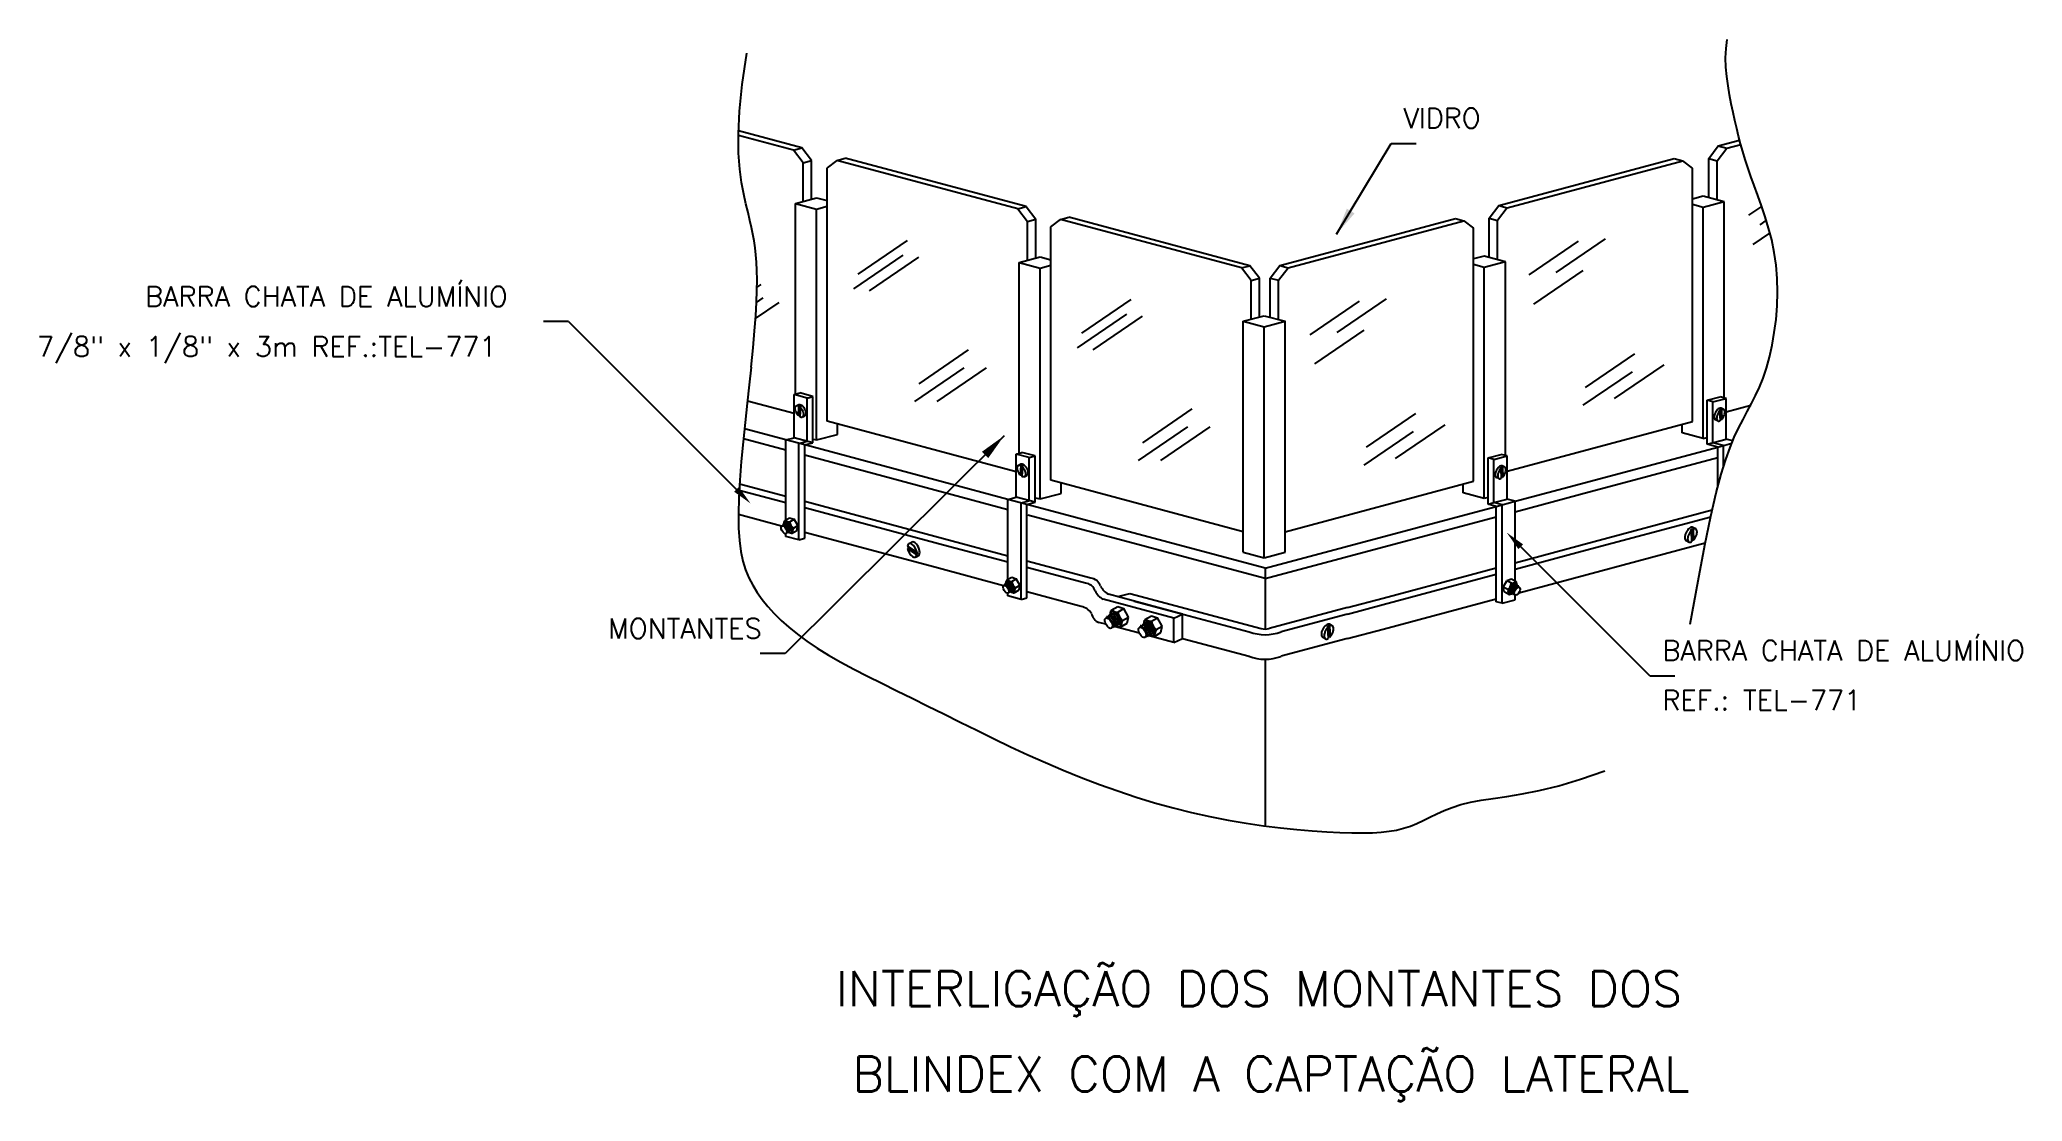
# Model space of a CAD drawing. Header units: millimetres. Extents: x -6404.4 to -6384.6, y -4754.4 to -4743.8.
import ezdxf
from ezdxf.enums import TextEntityAlignment as Align

# ---------------------------------------------------------------- set-up
doc = ezdxf.new("R2010")
doc.units = ezdxf.units.MM
doc.header["$LTSCALE"] = 10
doc.layers.add('Termotécnica', color=7, linetype='Continuous')
doc.styles.add('r140', font='romans.shx')
doc.styles.add('r80', font='romans.shx')

msp = doc.modelspace()

# ---------------------------------------------------------------- linework, layer by layer
at = {"layer": 'Termotécnica', "color": 2}
for p, q in [((-6396.844, -4744.875), (-6397.393, -4744.728)), ((-6396.759, -4744.852), (-6397.392, -4744.683)), ((-6396.844, -4744.875), (-6396.759, -4744.852)), ((-6396.747, -4745.001), (-6396.844, -4744.875)), ((-6396.662, -4744.978), (-6396.759, -4744.852)), ((-6396.41, -4744.978), (-6396.326, -4744.955)), ((-6394.516, -4745.44), (-6396.326, -4744.955)), ((-6391.413, -4745.714), (-6390.869, -4744.807)), ((-6390.869, -4744.807), (-6390.619, -4744.807)), ((-6389.792, -4745.429), (-6388.037, -4744.959)), ((-6388.037, -4744.959), (-6387.952, -4744.982)), ((-6387.693, -4744.959), (-6387.597, -4744.833)), ((-6387.693, -4745.351), (-6387.693, -4744.959)), ((-6387.693, -4744.959), (-6387.609, -4744.981)), ((-6387.609, -4744.981), (-6387.512, -4744.855)), ((-6387.597, -4744.833), (-6387.384, -4744.776)), ((-6387.597, -4744.833), (-6387.512, -4744.855)), ((-6387.512, -4744.855), (-6387.373, -4744.818)), ((-6396.747, -4745.001), (-6396.662, -4744.978)), ((-6396.747, -4745.387), (-6396.747, -4745.001)), ((-6396.662, -4745.364), (-6396.662, -4744.978)), ((-6396.41, -4744.978), (-6396.507, -4745.052)), ((-6396.507, -4747.585), (-6396.507, -4745.052)), ((-6394.6, -4745.463), (-6396.41, -4744.978)), ((-6389.707, -4745.452), (-6387.952, -4744.982)), ((-6387.856, -4745.056), (-6387.952, -4744.982)), ((-6387.856, -4747.588), (-6387.856, -4745.056)), ((-6387.609, -4745.373), (-6387.609, -4744.981)), ((-6394.6, -4745.463), (-6394.516, -4745.44)), ((-6394.6, -4745.463), (-6394.504, -4745.589)), ((-6394.516, -4745.44), (-6394.419, -4745.566)), ((-6394.174, -4745.568), (-6394.09, -4745.546)), ((-6392.28, -4746.03), (-6394.09, -4745.546)), ((-6391.981, -4746.028), (-6390.226, -4745.557)), ((-6390.226, -4745.557), (-6390.141, -4745.58)), ((-6389.889, -4745.555), (-6389.792, -4745.429)), ((-6389.889, -4745.555), (-6389.804, -4745.578)), ((-6389.889, -4745.947), (-6389.889, -4745.555)), ((-6389.707, -4745.452), (-6389.804, -4745.578)), ((-6389.792, -4745.429), (-6389.707, -4745.452)), ((-6394.504, -4745.589), (-6394.419, -4745.566)), ((-6394.504, -4745.975), (-6394.504, -4745.589)), ((-6394.419, -4745.952), (-6394.419, -4745.566)), ((-6394.271, -4745.642), (-6394.174, -4745.568)), ((-6394.271, -4748.175), (-6394.271, -4745.642)), ((-6392.364, -4746.053), (-6394.174, -4745.568)), ((-6391.896, -4746.05), (-6390.141, -4745.58)), ((-6390.141, -4745.58), (-6390.045, -4745.654)), ((-6390.045, -4748.186), (-6390.045, -4745.654)), ((-6389.804, -4745.97), (-6389.804, -4745.578)), ((-6392.364, -4746.053), (-6392.28, -4746.03)), ((-6392.268, -4746.179), (-6392.364, -4746.053)), ((-6392.183, -4746.156), (-6392.28, -4746.03)), ((-6392.268, -4746.179), (-6392.183, -4746.156)), ((-6392.183, -4746.542), (-6392.183, -4746.156)), ((-6392.077, -4746.154), (-6391.981, -4746.028)), ((-6392.077, -4746.546), (-6392.077, -4746.154)), ((-6392.077, -4746.154), (-6391.993, -4746.176)), ((-6391.993, -4746.176), (-6391.896, -4746.05)), ((-6391.981, -4746.028), (-6391.896, -4746.05)), ((-6392.268, -4746.565), (-6392.268, -4746.179)), ((-6391.993, -4746.568), (-6391.993, -4746.176)), ((-6399.092, -4746.588), (-6399.342, -4746.588)), ((-6399.092, -4746.588), (-6397.414, -4748.267)), ((-6396.649, -4747.801), (-6396.649, -4747.339)), ((-6396.838, -4747.509), (-6397.304, -4747.384)), ((-6396.815, -4747.431), (-6396.79, -4747.418)), ((-6396.792, -4747.434), (-6396.796, -4747.529)), ((-6396.796, -4747.529), (-6396.789, -4747.525)), ((-6396.792, -4747.434), (-6396.784, -4747.43)), ((-6396.784, -4747.43), (-6396.789, -4747.525)), ((-6396.789, -4747.525), (-6396.779, -4747.533)), ((-6396.784, -4747.43), (-6396.767, -4747.444)), ((-6396.774, -4747.447), (-6396.779, -4747.542)), ((-6396.774, -4747.447), (-6396.767, -4747.444)), ((-6396.756, -4747.545), (-6396.731, -4747.533)), ((-6387.709, -4747.815), (-6387.709, -4747.376)), ((-6387.574, -4747.468), (-6387.591, -4747.481)), ((-6387.584, -4747.485), (-6387.591, -4747.481)), ((-6387.584, -4747.485), (-6387.579, -4747.58)), ((-6387.566, -4747.471), (-6387.574, -4747.468)), ((-6387.574, -4747.468), (-6387.569, -4747.563)), ((-6387.543, -4747.468), (-6387.568, -4747.456)), ((-6387.566, -4747.471), (-6387.562, -4747.566)), ((-6387.52, -4747.49), (-6387.273, -4747.424)), ((-6394.738, -4747.731), (-6396.928, -4749.909)), ((-6394.618, -4748.091), (-6396.507, -4747.585)), ((-6389.709, -4748.085), (-6387.856, -4747.588)), ((-6387.602, -4747.583), (-6387.627, -4747.57)), ((-6387.569, -4747.563), (-6387.579, -4747.571)), ((-6387.562, -4747.566), (-6387.569, -4747.563)), ((-6396.73, -4747.823), (-6396.649, -4747.801)), ((-6396.73, -4748.756), (-6396.73, -4747.823)), ((-6394.428, -4748.396), (-6394.428, -4747.933)), ((-6387.603, -4747.844), (-6387.709, -4747.815)), ((-6387.603, -4748.247), (-6387.603, -4747.844)), ((-6394.594, -4748.026), (-6394.57, -4748.013)), ((-6394.571, -4748.029), (-6394.576, -4748.123)), ((-6394.576, -4748.123), (-6394.569, -4748.12)), ((-6394.571, -4748.029), (-6394.564, -4748.025)), ((-6394.564, -4748.025), (-6394.569, -4748.12)), ((-6394.569, -4748.12), (-6394.558, -4748.128)), ((-6394.564, -4748.025), (-6394.547, -4748.039)), ((-6394.554, -4748.042), (-6394.559, -4748.137)), ((-6394.554, -4748.042), (-6394.547, -4748.039)), ((-6394.536, -4748.14), (-6394.511, -4748.128)), ((-6389.899, -4748.415), (-6389.899, -4747.953)), ((-6389.763, -4748.044), (-6389.78, -4748.058)), ((-6389.773, -4748.062), (-6389.78, -4748.058)), ((-6389.773, -4748.062), (-6389.768, -4748.157)), ((-6389.758, -4748.139), (-6389.769, -4748.148)), ((-6389.763, -4748.044), (-6389.758, -4748.139)), ((-6389.756, -4748.048), (-6389.763, -4748.044)), ((-6389.751, -4748.143), (-6389.758, -4748.139)), ((-6389.733, -4748.045), (-6389.757, -4748.032)), ((-6389.756, -4748.048), (-6389.751, -4748.143)), ((-6396.92, -4748.338), (-6397.382, -4748.214)), ((-6392.347, -4748.691), (-6394.271, -4748.175)), ((-6391.926, -4748.691), (-6390.045, -4748.186)), ((-6389.792, -4748.159), (-6389.816, -4748.147)), ((-6395.345, -4748.76), (-6396.73, -4748.389)), ((-6394.51, -4748.418), (-6394.428, -4748.396)), ((-6394.51, -4749.351), (-6394.51, -4748.418)), ((-6389.817, -4748.437), (-6389.899, -4748.415)), ((-6389.817, -4749.39), (-6389.817, -4748.437)), ((-6388.974, -4748.825), (-6387.657, -4748.472)), ((-6396.955, -4748.62), (-6396.953, -4748.63)), ((-6396.942, -4748.613), (-6396.941, -4748.624)), ((-6396.94, -4748.612), (-6396.934, -4748.582)), ((-6396.93, -4748.578), (-6396.882, -4748.55)), ((-6396.93, -4748.606), (-6396.929, -4748.617)), ((-6396.918, -4748.6), (-6396.917, -4748.61)), ((-6396.898, -4748.702), (-6396.91, -4748.697)), ((-6396.885, -4748.695), (-6396.896, -4748.689)), ((-6396.895, -4748.694), (-6396.863, -4748.705)), ((-6396.873, -4748.688), (-6396.884, -4748.682)), ((-6396.882, -4748.55), (-6396.836, -4748.566)), ((-6396.881, -4748.592), (-6396.836, -4748.566)), ((-6396.867, -4748.678), (-6396.872, -4748.675)), ((-6396.857, -4748.705), (-6396.809, -4748.677)), ((-6396.844, -4748.655), (-6396.799, -4748.629)), ((-6396.799, -4748.629), (-6396.836, -4748.566)), ((-6396.809, -4748.677), (-6396.799, -4748.629)), ((-6387.858, -4748.661), (-6387.878, -4748.677)), ((-6387.87, -4748.681), (-6387.878, -4748.677)), ((-6387.87, -4748.681), (-6387.864, -4748.791)), ((-6387.85, -4748.665), (-6387.858, -4748.661)), ((-6387.858, -4748.661), (-6387.853, -4748.771)), ((-6387.823, -4748.662), (-6387.851, -4748.648)), ((-6387.85, -4748.665), (-6387.844, -4748.775)), ((-6395.611, -4748.895), (-6395.703, -4748.832)), ((-6395.702, -4748.858), (-6395.694, -4748.854)), ((-6395.611, -4748.92), (-6395.702, -4748.858)), ((-6395.694, -4748.854), (-6395.694, -4748.838)), ((-6395.602, -4748.916), (-6395.694, -4748.854)), ((-6395.689, -4748.809), (-6395.66, -4748.795)), ((-6395.624, -4748.944), (-6395.596, -4748.93)), ((-6395.611, -4748.895), (-6395.603, -4748.891)), ((-6395.611, -4748.92), (-6395.602, -4748.916)), ((-6395.602, -4748.916), (-6395.603, -4748.891)), ((-6394.699, -4748.933), (-6395.345, -4748.76)), ((-6389.628, -4749), (-6388.974, -4748.825)), ((-6388.282, -4750.13), (-6389.572, -4748.84)), ((-6387.891, -4748.794), (-6387.919, -4748.779)), ((-6387.853, -4748.771), (-6387.865, -4748.78)), ((-6387.844, -4748.775), (-6387.853, -4748.771)), ((-6393.872, -4749.154), (-6394.51, -4748.983)), ((-6390.947, -4749.354), (-6390.078, -4749.121)), ((-6390.078, -4749.121), (-6389.817, -4749.051)), ((-6394.734, -4749.215), (-6394.733, -4749.225)), ((-6394.722, -4749.208), (-6394.721, -4749.219)), ((-6394.719, -4749.207), (-6394.713, -4749.177)), ((-6394.71, -4749.172), (-6394.662, -4749.145)), ((-6394.71, -4749.201), (-6394.709, -4749.212)), ((-6394.698, -4749.195), (-6394.697, -4749.205)), ((-6394.677, -4749.297), (-6394.69, -4749.292)), ((-6394.665, -4749.29), (-6394.676, -4749.284)), ((-6394.675, -4749.289), (-6394.643, -4749.3)), ((-6394.653, -4749.283), (-6394.664, -4749.277)), ((-6394.662, -4749.145), (-6394.616, -4749.16)), ((-6394.661, -4749.187), (-6394.616, -4749.16)), ((-6394.647, -4749.273), (-6394.652, -4749.27)), ((-6394.637, -4749.3), (-6394.588, -4749.272)), ((-6394.624, -4749.25), (-6394.579, -4749.224)), ((-6394.579, -4749.224), (-6394.616, -4749.16)), ((-6394.588, -4749.272), (-6394.579, -4749.224)), ((-6392.953, -4749.513), (-6393.695, -4749.314)), ((-6393.6, -4749.339), (-6393.481, -4749.307)), ((-6393.481, -4749.307), (-6392.168, -4749.659)), ((-6389.748, -4749.243), (-6389.711, -4749.18)), ((-6389.739, -4749.291), (-6389.748, -4749.243)), ((-6389.703, -4749.269), (-6389.748, -4749.243)), ((-6389.691, -4749.319), (-6389.739, -4749.291)), ((-6389.665, -4749.164), (-6389.711, -4749.18)), ((-6389.666, -4749.206), (-6389.711, -4749.18)), ((-6389.652, -4749.308), (-6389.684, -4749.319)), ((-6389.68, -4749.292), (-6389.675, -4749.289)), ((-6389.674, -4749.302), (-6389.663, -4749.296)), ((-6389.617, -4749.192), (-6389.665, -4749.164)), ((-6389.662, -4749.309), (-6389.651, -4749.303)), ((-6389.65, -4749.316), (-6389.637, -4749.311)), ((-6389.629, -4749.214), (-6389.631, -4749.224)), ((-6389.617, -4749.22), (-6389.618, -4749.231)), ((-6389.608, -4749.226), (-6389.614, -4749.197)), ((-6389.605, -4749.227), (-6389.606, -4749.238)), ((-6389.593, -4749.234), (-6389.594, -4749.244)), ((-6393.682, -4749.522), (-6393.68, -4749.536)), ((-6393.678, -4749.52), (-6393.67, -4749.482)), ((-6393.666, -4749.475), (-6393.602, -4749.438)), ((-6393.666, -4749.513), (-6393.664, -4749.527)), ((-6393.65, -4749.505), (-6393.648, -4749.518)), ((-6393.602, -4749.438), (-6393.542, -4749.459)), ((-6393.601, -4749.494), (-6393.542, -4749.459)), ((-6393.494, -4749.543), (-6393.542, -4749.459)), ((-6393.436, -4749.383), (-6393.436, -4749.384)), ((-6393.04, -4749.553), (-6392.953, -4749.513)), ((-6392.953, -4749.758), (-6392.953, -4749.513)), ((-6391.303, -4749.449), (-6392.086, -4749.659)), ((-6391.303, -4749.449), (-6390.947, -4749.354)), ((-6393.715, -4749.541), (-6393.713, -4749.554)), ((-6393.698, -4749.531), (-6393.696, -4749.544)), ((-6393.64, -4749.648), (-6393.654, -4749.64)), ((-6393.623, -4749.639), (-6393.637, -4749.631)), ((-6393.607, -4749.63), (-6393.621, -4749.622)), ((-6393.62, -4749.628), (-6393.577, -4749.643)), ((-6393.591, -4749.621), (-6393.605, -4749.612)), ((-6393.582, -4749.607), (-6393.589, -4749.603)), ((-6393.569, -4749.642), (-6393.506, -4749.606)), ((-6393.553, -4749.577), (-6393.494, -4749.543)), ((-6393.506, -4749.606), (-6393.494, -4749.543)), ((-6393.378, -4749.633), (-6393.376, -4749.646)), ((-6393.361, -4749.624), (-6393.359, -4749.637)), ((-6393.345, -4749.614), (-6393.343, -4749.629)), ((-6393.341, -4749.613), (-6393.333, -4749.574)), ((-6393.329, -4749.567), (-6393.265, -4749.531)), ((-6393.329, -4749.605), (-6393.327, -4749.619)), ((-6393.313, -4749.597), (-6393.311, -4749.61)), ((-6393.286, -4749.731), (-6393.3, -4749.723)), ((-6393.27, -4749.722), (-6393.284, -4749.714)), ((-6393.283, -4749.721), (-6393.24, -4749.735)), ((-6393.254, -4749.713), (-6393.268, -4749.705)), ((-6393.265, -4749.531), (-6393.205, -4749.552)), ((-6393.264, -4749.586), (-6393.205, -4749.552)), ((-6393.245, -4749.699), (-6393.252, -4749.696)), ((-6393.232, -4749.735), (-6393.169, -4749.698)), ((-6393.216, -4749.669), (-6393.157, -4749.635)), ((-6393.157, -4749.635), (-6393.205, -4749.552)), ((-6393.169, -4749.698), (-6393.157, -4749.635)), ((-6391.492, -4749.629), (-6391.511, -4749.645)), ((-6391.503, -4749.649), (-6391.511, -4749.645)), ((-6391.503, -4749.649), (-6391.498, -4749.758)), ((-6391.492, -4749.629), (-6391.486, -4749.738)), ((-6391.483, -4749.633), (-6391.492, -4749.629)), ((-6391.457, -4749.63), (-6391.485, -4749.616)), ((-6391.483, -4749.633), (-6391.478, -4749.742)), ((-6396.928, -4749.909), (-6397.178, -4749.909)), ((-6393.303, -4749.74), (-6393.317, -4749.732)), ((-6393.04, -4749.799), (-6392.953, -4749.758)), ((-6391.524, -4749.762), (-6391.552, -4749.747)), ((-6391.486, -4749.738), (-6391.498, -4749.748)), ((-6391.478, -4749.742), (-6391.486, -4749.738)), ((-6388.282, -4750.13), (-6388.032, -4750.13))]:
    msp.add_line(p, q, dxfattribs=at)
at = {"layer": 'Termotécnica', "color": 3}
for p, q in [((-6396.824, -4745.407), (-6396.614, -4745.351)), ((-6396.614, -4745.351), (-6396.507, -4745.38)), ((-6387.748, -4745.336), (-6387.855, -4745.365)), ((-6387.538, -4745.392), (-6387.748, -4745.336)), ((-6396.824, -4747.315), (-6396.824, -4745.407)), ((-6396.824, -4745.407), (-6396.614, -4745.464)), ((-6396.614, -4745.464), (-6396.507, -4745.435)), ((-6396.614, -4747.773), (-6396.614, -4745.464)), ((-6387.748, -4745.449), (-6387.855, -4745.42)), ((-6387.538, -4745.392), (-6387.748, -4745.449)), ((-6387.748, -4747.758), (-6387.748, -4745.449)), ((-6387.538, -4747.352), (-6387.538, -4745.392)), ((-6394.588, -4745.997), (-6394.378, -4745.941)), ((-6394.378, -4745.941), (-6394.271, -4745.97)), ((-6389.937, -4745.934), (-6390.044, -4745.963)), ((-6389.726, -4745.991), (-6389.937, -4745.934)), ((-6394.588, -4747.906), (-6394.588, -4745.997)), ((-6394.588, -4745.997), (-6394.378, -4746.054)), ((-6394.378, -4746.054), (-6394.271, -4746.025)), ((-6394.378, -4748.363), (-6394.378, -4746.054)), ((-6389.937, -4746.047), (-6390.044, -4746.018)), ((-6389.726, -4745.991), (-6389.937, -4746.047)), ((-6389.937, -4748.357), (-6389.937, -4746.047)), ((-6389.726, -4747.929), (-6389.726, -4745.991)), ((-6392.347, -4746.586), (-6392.137, -4746.53)), ((-6392.137, -4746.53), (-6391.926, -4746.586)), ((-6392.347, -4746.586), (-6392.137, -4746.643)), ((-6392.347, -4748.896), (-6392.347, -4746.586)), ((-6392.268, -4746.608), (-6392.268, -4746.608)), ((-6392.137, -4746.643), (-6391.926, -4746.586)), ((-6392.137, -4748.952), (-6392.137, -4746.643)), ((-6391.993, -4746.605), (-6391.993, -4746.604)), ((-6391.926, -4748.896), (-6391.926, -4746.586)), ((-6396.838, -4747.319), (-6396.78, -4747.303)), ((-6396.707, -4747.354), (-6396.838, -4747.319)), ((-6396.838, -4747.75), (-6396.838, -4747.319)), ((-6396.649, -4747.339), (-6396.78, -4747.303)), ((-6396.707, -4747.354), (-6396.649, -4747.339)), ((-6387.709, -4747.376), (-6387.578, -4747.341)), ((-6387.52, -4747.357), (-6387.578, -4747.341)), ((-6396.707, -4747.785), (-6396.707, -4747.354)), ((-6387.651, -4747.392), (-6387.709, -4747.376)), ((-6387.651, -4747.392), (-6387.52, -4747.357)), ((-6387.651, -4747.8), (-6387.651, -4747.392)), ((-6387.52, -4747.765), (-6387.52, -4747.357)), ((-6396.92, -4747.772), (-6397.334, -4747.661)), ((-6396.614, -4747.773), (-6396.404, -4747.717)), ((-6396.404, -4747.717), (-6396.404, -4747.613)), ((-6387.958, -4747.702), (-6387.958, -4747.616)), ((-6387.748, -4747.758), (-6387.958, -4747.702)), ((-6387.604, -4747.582), (-6387.604, -4747.582)), ((-6387.524, -4747.561), (-6387.524, -4747.561)), ((-6396.92, -4747.875), (-6397.344, -4747.762)), ((-6396.92, -4747.772), (-6396.838, -4747.75)), ((-6396.92, -4748.571), (-6396.92, -4747.772)), ((-6396.789, -4747.807), (-6396.707, -4747.785)), ((-6396.789, -4748.772), (-6396.789, -4747.807)), ((-6395.345, -4748.194), (-6396.73, -4747.823)), ((-6395.345, -4748.297), (-6396.73, -4747.926)), ((-6396.649, -4747.764), (-6396.614, -4747.773)), ((-6394.618, -4747.914), (-6394.559, -4747.898)), ((-6394.487, -4747.949), (-6394.618, -4747.914)), ((-6394.618, -4748.345), (-6394.618, -4747.914)), ((-6394.428, -4747.933), (-6394.559, -4747.898)), ((-6394.487, -4747.949), (-6394.428, -4747.933)), ((-6389.899, -4747.953), (-6389.768, -4747.918)), ((-6389.84, -4747.968), (-6389.709, -4747.933)), ((-6389.709, -4747.933), (-6389.768, -4747.918)), ((-6389.709, -4748.364), (-6389.709, -4747.933)), ((-6388.974, -4748.211), (-6387.603, -4747.844)), ((-6387.748, -4747.758), (-6387.709, -4747.748)), ((-6387.544, -4747.828), (-6387.651, -4747.8)), ((-6387.544, -4748.038), (-6387.544, -4747.828)), ((-6387.452, -4747.783), (-6387.52, -4747.765)), ((-6395.86, -4748.056), (-6395.86, -4748.056)), ((-6394.487, -4748.38), (-6394.487, -4747.949)), ((-6389.84, -4747.968), (-6389.899, -4747.953)), ((-6389.84, -4748.399), (-6389.84, -4747.968)), ((-6388.974, -4748.314), (-6387.603, -4747.947)), ((-6396.92, -4748.401), (-6397.385, -4748.277)), ((-6394.699, -4748.367), (-6395.345, -4748.194)), ((-6394.699, -4748.47), (-6395.345, -4748.297)), ((-6394.378, -4748.363), (-6394.168, -4748.307)), ((-6394.168, -4748.307), (-6394.168, -4748.203)), ((-6390.147, -4748.3), (-6390.147, -4748.214)), ((-6389.937, -4748.357), (-6390.147, -4748.3)), ((-6389.628, -4748.386), (-6388.974, -4748.211)), ((-6389.628, -4748.49), (-6388.974, -4748.314)), ((-6396.964, -4748.635), (-6397.394, -4748.519)), ((-6395.345, -4748.823), (-6396.73, -4748.452)), ((-6394.699, -4748.367), (-6394.618, -4748.345)), ((-6394.699, -4749.166), (-6394.699, -4748.367)), ((-6394.568, -4748.402), (-6394.487, -4748.38)), ((-6394.568, -4749.367), (-6394.568, -4748.402)), ((-6392.128, -4749.056), (-6394.51, -4748.418)), ((-6392.128, -4749.159), (-6394.5, -4748.524)), ((-6394.428, -4748.35), (-6394.378, -4748.363)), ((-6392.128, -4749.056), (-6389.817, -4748.437)), ((-6389.899, -4748.347), (-6389.937, -4748.357)), ((-6389.759, -4748.421), (-6389.84, -4748.399)), ((-6389.759, -4749.406), (-6389.759, -4748.421)), ((-6389.628, -4748.386), (-6389.709, -4748.364)), ((-6389.628, -4749.185), (-6389.628, -4748.386)), ((-6396.92, -4748.737), (-6396.92, -4748.71)), ((-6395.393, -4749.056), (-6396.73, -4748.697)), ((-6392.128, -4749.159), (-6389.817, -4748.54)), ((-6388.974, -4748.889), (-6387.673, -4748.54)), ((-6396.789, -4748.772), (-6396.92, -4748.737)), ((-6396.789, -4748.772), (-6396.73, -4748.756)), ((-6394.699, -4748.996), (-6395.345, -4748.823)), ((-6392.347, -4748.896), (-6392.137, -4748.952)), ((-6392.137, -4748.952), (-6391.926, -4748.896)), ((-6389.628, -4749.064), (-6388.974, -4748.889)), ((-6389.593, -4749.3), (-6387.727, -4748.8)), ((-6394.743, -4749.23), (-6395.393, -4749.056)), ((-6393.924, -4749.204), (-6394.51, -4749.047)), ((-6392.128, -4749.056), (-6392.128, -4749.665)), ((-6390.947, -4749.418), (-6389.817, -4749.115)), ((-6394.699, -4749.331), (-6394.699, -4749.305)), ((-6393.966, -4749.438), (-6394.51, -4749.292)), ((-6389.628, -4749.371), (-6389.628, -4749.324)), ((-6394.568, -4749.367), (-6394.699, -4749.331)), ((-6394.568, -4749.367), (-6394.51, -4749.351)), ((-6393.04, -4749.553), (-6393.747, -4749.364)), ((-6393.436, -4749.383), (-6392.287, -4749.691)), ((-6391.303, -4749.513), (-6391.968, -4749.691)), ((-6391.303, -4749.513), (-6390.947, -4749.418)), ((-6390.947, -4749.663), (-6389.817, -4749.36)), ((-6389.759, -4749.406), (-6389.817, -4749.39)), ((-6389.759, -4749.406), (-6389.628, -4749.371)), ((-6393.721, -4749.616), (-6393.789, -4749.598)), ((-6393.681, -4749.536), (-6393.68, -4749.533)), ((-6393.384, -4749.706), (-6393.638, -4749.638)), ((-6393.344, -4749.628), (-6393.343, -4749.626)), ((-6393.04, -4749.799), (-6393.04, -4749.553)), ((-6391.303, -4749.758), (-6390.947, -4749.663)), ((-6393.04, -4749.799), (-6393.3, -4749.729)), ((-6392.953, -4749.758), (-6392.289, -4749.936)), ((-6391.303, -4749.758), (-6391.968, -4749.936)), ((-6392.128, -4749.965), (-6392.128, -4751.632))]:
    msp.add_line(p, q, dxfattribs=at)
at = {"layer": 'Termotécnica', "color": 1}
for p, q in [((-6387.293, -4745.525), (-6387.163, -4745.437)), ((-6387.248, -4745.817), (-6387.081, -4745.704)), ((-6387.18, -4745.621), (-6387.117, -4745.578)), ((-6396.241, -4746.261), (-6395.747, -4745.924)), ((-6396.196, -4746.115), (-6395.702, -4745.778)), ((-6396.084, -4746.283), (-6395.589, -4745.946)), ((-6389.488, -4746.122), (-6388.994, -4745.785)), ((-6389.218, -4746.099), (-6388.724, -4745.763)), ((-6389.443, -4746.414), (-6388.949, -4746.077)), ((-6397.213, -4746.399), (-6397.145, -4746.353)), ((-6397.208, -4746.246), (-6397.166, -4746.217)), ((-6397.222, -4746.557), (-6396.987, -4746.397)), ((-6397.213, -4746.398), (-6397.211, -4746.397)), ((-6394.005, -4746.851), (-6393.511, -4746.514)), ((-6393.96, -4746.705), (-6393.466, -4746.368)), ((-6393.848, -4746.873), (-6393.353, -4746.536)), ((-6391.677, -4746.72), (-6391.183, -4746.384)), ((-6391.407, -4746.698), (-6390.913, -4746.361)), ((-6391.632, -4747.012), (-6391.138, -4746.675)), ((-6395.586, -4747.21), (-6395.092, -4746.873)), ((-6388.926, -4747.247), (-6388.432, -4746.91)), ((-6395.631, -4747.389), (-6395.137, -4747.052)), ((-6395.406, -4747.389), (-6394.912, -4747.052)), ((-6388.949, -4747.426), (-6388.455, -4747.09)), ((-6388.634, -4747.359), (-6388.14, -4747.022)), ((-6393.35, -4747.8), (-6392.856, -4747.463)), ((-6391.115, -4747.845), (-6390.621, -4747.508)), ((-6393.395, -4747.979), (-6392.901, -4747.642)), ((-6393.17, -4747.979), (-6392.676, -4747.642)), ((-6391.138, -4748.025), (-6390.643, -4747.688)), ((-6390.823, -4747.958), (-6390.329, -4747.621)), ((-6396.73, -4747.823), (-6396.92, -4747.772)), ((-6396.649, -4747.801), (-6396.838, -4747.75)), ((-6387.709, -4747.815), (-6387.52, -4747.765)), ((-6387.603, -4747.844), (-6387.462, -4747.806)), ((-6394.51, -4748.418), (-6394.699, -4748.367)), ((-6394.428, -4748.396), (-6394.618, -4748.345)), ((-6389.899, -4748.415), (-6389.84, -4748.399)), ((-6389.84, -4748.399), (-6389.709, -4748.364)), ((-6389.817, -4748.437), (-6389.628, -4748.386))]:
    msp.add_line(p, q, dxfattribs=at)
for points in [[(-6387.877, -4749.613), (-6387.8, -4749.181), (-6387.732, -4748.826), (-6387.672, -4748.536), (-6387.618, -4748.303), (-6387.568, -4748.116), (-6387.523, -4747.968), (-6387.479, -4747.847), (-6387.437, -4747.745), (-6387.394, -4747.654), (-6387.35, -4747.569), (-6387.307, -4747.488), (-6387.265, -4747.408), (-6387.225, -4747.328), (-6387.186, -4747.244), (-6387.149, -4747.154), (-6387.115, -4747.054), (-6387.085, -4746.945), (-6387.059, -4746.825), (-6387.037, -4746.699), (-6387.02, -4746.567), (-6387.01, -4746.432), (-6387.005, -4746.295), (-6387.008, -4746.159), (-6387.019, -4746.026), (-6387.038, -4745.897), (-6387.063, -4745.773), (-6387.094, -4745.654), (-6387.128, -4745.54), (-6387.165, -4745.431), (-6387.202, -4745.328), (-6387.239, -4745.23), (-6387.272, -4745.137), (-6387.303, -4745.05), (-6387.329, -4744.968), (-6387.353, -4744.888), (-6387.375, -4744.811), (-6387.395, -4744.734), (-6387.413, -4744.657), (-6387.431, -4744.578), (-6387.449, -4744.497), (-6387.467, -4744.411), (-6387.485, -4744.322), (-6387.5, -4744.231), (-6387.513, -4744.138), (-6387.521, -4744.045), (-6387.524, -4743.952), (-6387.52, -4743.86), (-6387.508, -4743.77)], [(-6397.268, -4747.046), (-6397.247, -4746.853), (-6397.232, -4746.682), (-6397.22, -4746.531), (-6397.213, -4746.396), (-6397.209, -4746.278), (-6397.208, -4746.173), (-6397.209, -4746.079), (-6397.213, -4745.996), (-6397.219, -4745.92), (-6397.227, -4745.85), (-6397.237, -4745.783), (-6397.25, -4745.716), (-6397.264, -4745.648), (-6397.28, -4745.577), (-6397.298, -4745.498), (-6397.319, -4745.412), (-6397.341, -4745.314), (-6397.363, -4745.2), (-6397.381, -4745.065), (-6397.392, -4744.904), (-6397.393, -4744.713), (-6397.382, -4744.486), (-6397.356, -4744.218), (-6397.31, -4743.905)], [(-6397.268, -4747.046), (-6397.286, -4747.22), (-6397.307, -4747.405), (-6397.327, -4747.598), (-6397.347, -4747.793), (-6397.365, -4747.987), (-6397.379, -4748.174), (-6397.389, -4748.35), (-6397.394, -4748.511), (-6397.392, -4748.653), (-6397.384, -4748.778), (-6397.369, -4748.887), (-6397.349, -4748.985), (-6397.322, -4749.072), (-6397.289, -4749.151), (-6397.25, -4749.225), (-6397.205, -4749.297), (-6397.155, -4749.367), (-6397.099, -4749.437), (-6397.037, -4749.507), (-6396.967, -4749.577), (-6396.89, -4749.646), (-6396.804, -4749.716), (-6396.71, -4749.785), (-6396.606, -4749.854), (-6396.493, -4749.923), (-6396.371, -4749.993), (-6396.241, -4750.063), (-6396.103, -4750.134), (-6395.959, -4750.206), (-6395.81, -4750.28), (-6395.657, -4750.355), (-6395.5, -4750.433), (-6395.339, -4750.512), (-6395.177, -4750.593), (-6395.011, -4750.676), (-6394.843, -4750.758), (-6394.673, -4750.84), (-6394.5, -4750.921), (-6394.325, -4750.999), (-6394.147, -4751.075), (-6393.967, -4751.148), (-6393.785, -4751.217), (-6393.602, -4751.282), (-6393.418, -4751.343), (-6393.234, -4751.4), (-6393.049, -4751.451), (-6392.865, -4751.498), (-6392.681, -4751.539), (-6392.499, -4751.574), (-6392.319, -4751.605), (-6392.143, -4751.63), (-6391.973, -4751.651), (-6391.81, -4751.668), (-6391.656, -4751.681), (-6391.512, -4751.69), (-6391.38, -4751.697), (-6391.261, -4751.701), (-6391.153, -4751.702), (-6391.056, -4751.701), (-6390.968, -4751.695), (-6390.887, -4751.686), (-6390.813, -4751.673), (-6390.743, -4751.656), (-6390.676, -4751.634), (-6390.612, -4751.608), (-6390.547, -4751.578), (-6390.481, -4751.545), (-6390.412, -4751.512), (-6390.339, -4751.479), (-6390.259, -4751.448), (-6390.172, -4751.419), (-6390.076, -4751.395), (-6389.968, -4751.375), (-6389.847, -4751.357), (-6389.712, -4751.338), (-6389.559, -4751.312), (-6389.387, -4751.278), (-6389.193, -4751.23), (-6388.976, -4751.166), (-6388.733, -4751.082)]]:
    msp.add_lwpolyline(points, dxfattribs=at)
at = {"layer": 'Termotécnica', "color": 2}
for points in [[(-6396.796, -4747.529, -0.016409), (-6396.8, -4747.525, -0.051099), (-6396.814, -4747.503, -0.051099), (-6396.823, -4747.478, -0.064948), (-6396.826, -4747.458, -0.104203), (-6396.823, -4747.439, -0.174705), (-6396.815, -4747.431, -0.174705), (-6396.803, -4747.429, -0.06738), (-6396.792, -4747.434, -0.064948)], [(-6396.79, -4747.418, -0.174705), (-6396.779, -4747.417, -0.104203), (-6396.761, -4747.425, -0.064948), (-6396.747, -4747.439, -0.051099), (-6396.732, -4747.461, -0.051099), (-6396.723, -4747.485, -0.064948), (-6396.72, -4747.506, -0.104203), (-6396.724, -4747.524, -0.174705), (-6396.731, -4747.533, -0.174705)], [(-6396.756, -4747.545, -0.174705), (-6396.767, -4747.547, -0.06738), (-6396.779, -4747.542, -0.064948)], [(-6396.774, -4747.447, -0.016409), (-6396.771, -4747.451, -0.051099), (-6396.757, -4747.473, -0.051099), (-6396.747, -4747.498, -0.064948), (-6396.744, -4747.518, -0.104203), (-6396.748, -4747.537, -0.174705), (-6396.756, -4747.545, -0.174705)], [(-6387.568, -4747.456, 0.174705), (-6387.579, -4747.454, 0.104203), (-6387.597, -4747.462, 0.064948), (-6387.611, -4747.477, 0.051099), (-6387.626, -4747.498, 0.051099), (-6387.635, -4747.523, 0.064948), (-6387.638, -4747.543, 0.104203), (-6387.634, -4747.562, 0.174705), (-6387.627, -4747.57, 0.174705)], [(-6387.584, -4747.485, 0.016409), (-6387.587, -4747.489, 0.051099), (-6387.601, -4747.511, 0.051099), (-6387.611, -4747.535, 0.064948), (-6387.614, -4747.556, 0.104203), (-6387.61, -4747.574, 0.174705), (-6387.602, -4747.583, 0.174705)], [(-6387.562, -4747.566, 0.016409), (-6387.558, -4747.562, 0.051099), (-6387.544, -4747.54, 0.051099), (-6387.535, -4747.516, 0.064948), (-6387.532, -4747.496, 0.104203), (-6387.535, -4747.477, 0.174705), (-6387.543, -4747.468, 0.174705), (-6387.555, -4747.467, 0.06738), (-6387.566, -4747.471, 0.064948)], [(-6387.602, -4747.583, 0.174705), (-6387.591, -4747.584, 0.06738), (-6387.579, -4747.58, 0.064948)], [(-6394.576, -4748.123, -0.016409), (-6394.579, -4748.12, -0.051099), (-6394.593, -4748.098, -0.051099), (-6394.603, -4748.073, -0.064948), (-6394.606, -4748.053, -0.104203), (-6394.602, -4748.034, -0.174705), (-6394.594, -4748.026, -0.174705), (-6394.583, -4748.024, -0.06738), (-6394.571, -4748.029, -0.064948)], [(-6394.57, -4748.013, -0.174705), (-6394.558, -4748.012, -0.104203), (-6394.541, -4748.02, -0.064948), (-6394.526, -4748.034, -0.051099), (-6394.512, -4748.056, -0.051099), (-6394.502, -4748.08, -0.064948), (-6394.5, -4748.1, -0.104203), (-6394.503, -4748.119, -0.174705), (-6394.511, -4748.128, -0.174705)], [(-6394.536, -4748.14, -0.174705), (-6394.547, -4748.142, -0.06738), (-6394.559, -4748.137, -0.064948)], [(-6394.554, -4748.042, -0.016409), (-6394.551, -4748.046, -0.051099), (-6394.536, -4748.068, -0.051099), (-6394.527, -4748.093, -0.064948), (-6394.524, -4748.113, -0.104203), (-6394.528, -4748.132, -0.174705), (-6394.536, -4748.14, -0.174705)], [(-6389.757, -4748.032, 0.174705), (-6389.769, -4748.031, 0.104203), (-6389.786, -4748.039, 0.064948), (-6389.801, -4748.053, 0.051099), (-6389.815, -4748.075, 0.051099), (-6389.825, -4748.099, 0.064948), (-6389.828, -4748.12, 0.104203), (-6389.824, -4748.138, 0.174705), (-6389.816, -4748.147, 0.174705)], [(-6389.773, -4748.062, 0.016409), (-6389.777, -4748.065, 0.051099), (-6389.791, -4748.087, 0.051099), (-6389.8, -4748.112, 0.064948), (-6389.803, -4748.132, 0.104203), (-6389.799, -4748.151, 0.174705), (-6389.792, -4748.159, 0.174705)], [(-6389.751, -4748.143, 0.016409), (-6389.748, -4748.139, 0.051099), (-6389.734, -4748.117, 0.051099), (-6389.724, -4748.092, 0.064948), (-6389.721, -4748.072, 0.104203), (-6389.725, -4748.053, 0.174705), (-6389.733, -4748.045, 0.174705), (-6389.744, -4748.043, 0.06738), (-6389.756, -4748.048, 0.064948)], [(-6389.792, -4748.159, 0.174705), (-6389.78, -4748.161, 0.06738), (-6389.768, -4748.157, 0.064948)], [(-6387.851, -4748.648, 0.174705), (-6387.864, -4748.646, 0.104203), (-6387.884, -4748.655, 0.064948), (-6387.902, -4748.671, 0.051099), (-6387.918, -4748.697, 0.051099), (-6387.929, -4748.725, 0.064948), (-6387.932, -4748.748, 0.104203), (-6387.928, -4748.77, 0.174705), (-6387.919, -4748.779, 0.174705)], [(-6387.87, -4748.681, 0.016409), (-6387.874, -4748.686, 0.051099), (-6387.89, -4748.711, 0.051099), (-6387.901, -4748.739, 0.064948), (-6387.904, -4748.763, 0.104203), (-6387.9, -4748.784, 0.174705), (-6387.891, -4748.794, 0.174705)], [(-6387.844, -4748.775, 0.016409), (-6387.841, -4748.77, 0.051099), (-6387.824, -4748.745, 0.051099), (-6387.813, -4748.717, 0.064948), (-6387.81, -4748.693, 0.104203), (-6387.814, -4748.672, 0.174705), (-6387.823, -4748.662, 0.174705), (-6387.836, -4748.66, 0.06738), (-6387.85, -4748.665, 0.064948)], [(-6387.891, -4748.794, 0.174705), (-6387.878, -4748.796, 0.06738), (-6387.864, -4748.791, 0.064948)], [(-6391.485, -4749.616, 0.174705), (-6391.498, -4749.614, 0.104203), (-6391.518, -4749.623, 0.064948), (-6391.535, -4749.639, 0.051099), (-6391.552, -4749.664, 0.051099), (-6391.563, -4749.692, 0.064948), (-6391.566, -4749.716, 0.104203), (-6391.562, -4749.737, 0.174705), (-6391.552, -4749.747, 0.174705)], [(-6391.503, -4749.649, 0.016409), (-6391.507, -4749.654, 0.051099), (-6391.524, -4749.679, 0.051099), (-6391.534, -4749.707, 0.064948), (-6391.538, -4749.73, 0.104203), (-6391.534, -4749.752, 0.174705), (-6391.524, -4749.762, 0.174705)], [(-6391.478, -4749.742, 0.016409), (-6391.474, -4749.738, 0.051099), (-6391.458, -4749.713, 0.051099), (-6391.447, -4749.685, 0.064948), (-6391.443, -4749.661, 0.104203), (-6391.448, -4749.64, 0.174705), (-6391.457, -4749.63, 0.174705), (-6391.47, -4749.628, 0.06738), (-6391.483, -4749.633, 0.064948)], [(-6391.524, -4749.762, 0.174705), (-6391.511, -4749.763, 0.06738), (-6391.498, -4749.758, 0.064948)]]:
    msp.add_lwpolyline(points, format="xyb", dxfattribs=at)
for centre, radius, start, end in [((-6396.927, -4748.584), 0.00734, 120, 169.1154), ((-6396.887, -4748.535), 0.0567, 225.499, 276.1892), ((-6396.784, -4748.578), 0.0979, 187.9752, 232.0031), ((-6396.861, -4748.698), 0.00734, 250.8835, 300), ((-6396.798, -4748.689), 0.0569, 143.8935, 194.4182), ((-6394.706, -4749.179), 0.00734, 120, 169.1154), ((-6394.667, -4749.13), 0.0567, 225.499, 276.1892), ((-6394.564, -4749.173), 0.0979, 187.9752, 232.0031), ((-6394.64, -4749.293), 0.00734, 250.8835, 300), ((-6394.578, -4749.283), 0.0569, 143.8935, 194.4182), ((-6393.886, -4749.272), 0.119, 19.2025, 83.2571), ((-6393.624, -4749.167), 0.163, 204.0582, 244.534), ((-6389.763, -4749.192), 0.0979, 307.9969, 352.0248), ((-6389.749, -4749.303), 0.0569, 345.5818, 36.1065), ((-6389.687, -4749.312), 0.00734, 240, 289.1165), ((-6389.66, -4749.149), 0.0567, 263.8108, 314.501), ((-6389.621, -4749.198), 0.00734, 10.8846, 60), ((-6393.661, -4749.483), 0.00966, 120, 169.1154), ((-6393.609, -4749.419), 0.0746, 225.499, 276.1892), ((-6393.473, -4749.475), 0.129, 187.9752, 232.0031), ((-6393.574, -4749.634), 0.00966, 250.8835, 300), ((-6393.492, -4749.621), 0.0748, 143.8935, 194.4182), ((-6393.324, -4749.576), 0.00966, 120, 169.1154), ((-6393.272, -4749.511), 0.0746, 225.499, 276.1892), ((-6393.136, -4749.568), 0.129, 187.9752, 232.0031), ((-6393.155, -4749.713), 0.0748, 143.8935, 194.4182), ((-6392.127, -4749.509), 0.155, 254.7746, 285.2254), ((-6393.237, -4749.726), 0.00966, 250.8835, 300)]:
    msp.add_arc(centre, radius, start, end, dxfattribs=at)
at = {"layer": 'Termotécnica', "color": 3}
for centre, radius, start, end in [((-6393.938, -4749.322), 0.119, 19.2025, 83.2571), ((-6393.677, -4749.216), 0.163, 204.0582, 244.534), ((-6393.993, -4749.587), 0.151, 31.7546, 79.8538), ((-6393.743, -4749.483), 0.124, 191.3174, 248.0438), ((-6392.127, -4749.258), 0.462, 249.7707, 290.2293), ((-6392.128, -4749.503), 0.462, 249.5244, 290.2293)]:
    msp.add_arc(centre, radius, start, end, dxfattribs=at)
at = {"layer": 'Termotécnica', "color": 2}
for centre, major_axis in [((-6396.939, -4748.671), (0.0221, -0.0383)), ((-6394.719, -4749.266), (0.0221, -0.0383)), ((-6389.608, -4749.285), (-0.0221, -0.0383)), ((-6393.693, -4749.605), (0.0291, -0.0504)), ((-6393.356, -4749.697), (0.0291, -0.0504))]:
    msp.add_ellipse(centre, major_axis=major_axis, ratio=0.500279, dxfattribs=at)
at = {"layer": 'Termotécnica', "color": 1}
for centre, major_axis, ratio, start_param, end_param in [((-6396.926, -4748.661), (0.0286, -0.0412), 0.281547, 0, 3.124318), ((-6396.914, -4748.654), (0.0286, -0.0412), 0.281547, 0, 3.124318), ((-6396.902, -4748.647), (0.0286, -0.0412), 0.281547, 0, 3.124318), ((-6396.89, -4748.64), (0.0285, -0.0412), 0.279135, 1.113206, 2.629751), ((-6394.706, -4749.256), (0.0286, -0.0412), 0.281547, 0, 3.124318), ((-6394.694, -4749.249), (0.0286, -0.0412), 0.281547, 0, 3.124318), ((-6394.682, -4749.242), (0.0286, -0.0412), 0.281547, 0, 3.124318), ((-6394.669, -4749.235), (0.0285, -0.0412), 0.279135, 1.113206, 2.629751), ((-6389.658, -4749.254), (-0.0285, -0.0412), 0.279135, 3.653434, 5.169979), ((-6389.645, -4749.261), (-0.0286, -0.0412), 0.281547, 3.158868, 6.283185), ((-6389.633, -4749.268), (-0.0286, -0.0412), 0.281547, 3.158868, 6.283185), ((-6389.621, -4749.275), (-0.0286, -0.0412), 0.281547, 3.158868, 6.283185), ((-6393.66, -4749.585), (0.0377, -0.0542), 0.281547, 0, 3.124318), ((-6393.645, -4749.576), (0.0377, -0.0542), 0.281547, 0, 3.124318), ((-6393.629, -4749.567), (0.0377, -0.0542), 0.281547, 0, 3.124318), ((-6393.613, -4749.557), (0.0376, -0.0543), 0.279135, 1.113206, 2.629751), ((-6393.678, -4749.594), (0.0377, -0.0542), 0.281547, 0, 3.124318), ((-6393.341, -4749.686), (0.0377, -0.0542), 0.281547, 0, 3.124318), ((-6393.323, -4749.677), (0.0377, -0.0542), 0.281547, 0, 3.124318), ((-6393.308, -4749.668), (0.0377, -0.0542), 0.281547, 0, 3.124318), ((-6393.292, -4749.659), (0.0377, -0.0542), 0.281547, 0, 3.124318), ((-6393.276, -4749.649), (0.0376, -0.0543), 0.279135, 1.113206, 2.629751)]:
    msp.add_ellipse(centre, major_axis=major_axis, ratio=ratio, start_param=start_param, end_param=end_param, dxfattribs=at)
at = {"layer": 'Termotécnica', "color": 2}
for centre, major_axis, start_param, end_param in [((-6396.896, -4748.643), (0.0319, -0.0552), 5.434968, 10.155107), ((-6396.896, -4748.643), (0.0239, -0.0415), 0.054577, 3.421654), ((-6395.657, -4748.876), (0.0324, -0.0676), 1.067604, 3.786429), ((-6395.657, -4748.876), (0.0324, -0.0676), 4.209434, 6.927858), ((-6395.628, -4748.862), (0.0324, -0.0676), 0, 3.141593), ((-6394.676, -4749.238), (0.0319, -0.0552), 5.434968, 10.155107), ((-6394.676, -4749.238), (0.0239, -0.0415), 0.054577, 3.421654), ((-6389.651, -4749.257), (-0.0319, -0.0552), -3.871922, 0.848217), ((-6389.651, -4749.257), (-0.0239, -0.0415), 2.861531, 6.228609), ((-6393.621, -4749.561), (0.0419, -0.0727), 5.434968, 10.155107), ((-6393.621, -4749.561), (0.0315, -0.0546), 0.054577, 3.421654), ((-6393.284, -4749.653), (0.0419, -0.0727), 5.434968, 10.155107), ((-6393.284, -4749.653), (0.0315, -0.0546), 0.054577, 3.421654)]:
    msp.add_ellipse(centre, major_axis=major_axis, ratio=0.500279, start_param=start_param, end_param=end_param, dxfattribs=at)
for points in [[(-6391.234, -4745.507), (-6391.311, -4745.46), (-6391.413, -4745.714)], [(-6394.896, -4747.954), (-6394.96, -4747.891), (-6394.738, -4747.731)], [(-6397.437, -4748.29), (-6397.39, -4748.243), (-6397.272, -4748.408)], [(-6389.596, -4748.864), (-6389.549, -4748.817), (-6389.713, -4748.698)]]:
    msp.add_solid(points, dxfattribs=at)

# ---------------------------------------------------------------- texts
at = {"layer": 'Termotécnica', "color": 2, "style": 'r80'}
for s, p in [('VIDRO', (-6390.745, -4744.554)), ('BARRA CHATA DE ALUMÍNIO', (-6403.326, -4746.338)), ('7/8" x 1/8" x 3m REF.:TEL-771', (-6404.406, -4746.839)), ('MONTANTES', (-6398.696, -4749.658)), ('BARRA CHATA DE ALUMÍNIO', (-6388.157, -4749.877)), ('REF.: TEL-771', (-6388.156, -4750.374))]:
    msp.add_text(s, height=0.2, dxfattribs=at).set_placement(p, align=Align.MIDDLE_LEFT)
at = {"layer": 'Termotécnica', "color": 5, "style": 'r140'}
for s, p in [('INTERLIGAÇÃO DOS MONTANTES DOS ', (-6392.07, -4753.54)), ('BLINDEX COM A CAPTAÇÃO LATERAL', (-6392.07, -4754.391))]:
    msp.add_text(s, height=0.35, dxfattribs=at).set_placement(p, align=Align.BOTTOM_CENTER)

doc.saveas('drawing.dxf')
